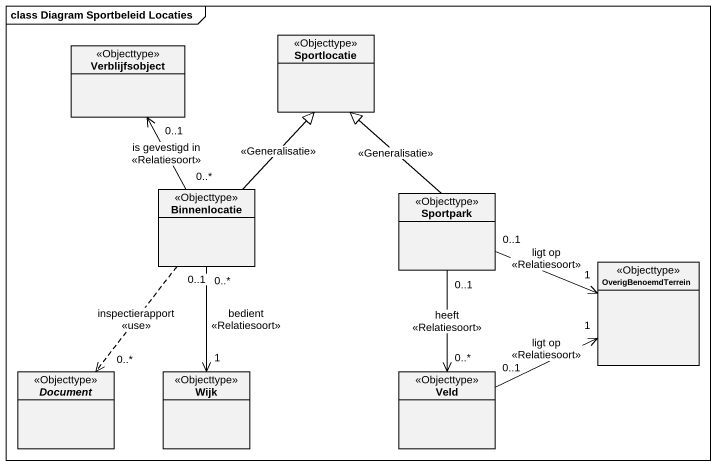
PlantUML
@startuml
mainframe class Diagram Sportbeleid Locaties
hide circle
hide empty members
class Verblijfsobject <<Objecttype>>
class Sportlocatie <<Objecttype>>
class Binnenlocatie <<Objecttype>>
class Sportpark <<Objecttype>>
class OverigBenoemdTerrein <<Objecttype>>
abstract class Document <<Objecttype>>
class Wijk <<Objecttype>>
class Veld <<Objecttype>>
Binnenlocatie "0..*" -up-> "0..1" Verblijfsobject : is gevestigd in\n<<Relatiesoort>>
Binnenlocatie -up-|> Sportlocatie : <<Generalisatie>>
Binnenlocatie "0..1" ..> "0..*" Document : inspectierapport\n<<use>>
Binnenlocatie "0..*" --> "1" Wijk : bedient\n<<Relatiesoort>>
Sportpark -up-|> Sportlocatie : <<Generalisatie>>
Sportpark "0..1" -right-> "1" OverigBenoemdTerrein : ligt op\n<<Relatiesoort>>
Sportpark "0..1" --> "0..*" Veld : heeft\n<<Relatiesoort>>
Veld "0..1" -right-> "1" OverigBenoemdTerrein : ligt op\n<<Relatiesoort>>
@enduml
